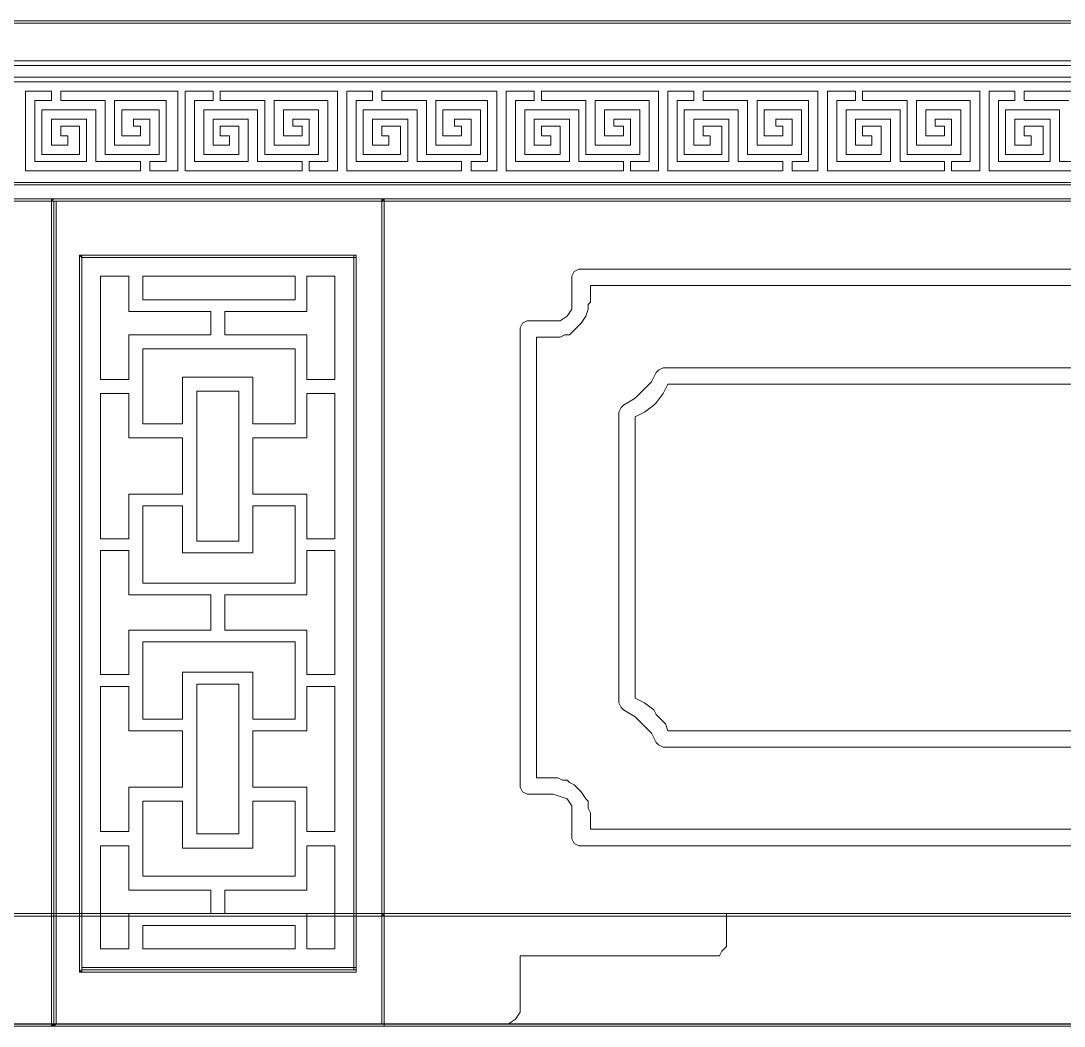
# Model space of a CAD drawing. Extents: x -66030 to 95157, y -13132 to 45879.
# Drawn here: x 51747 to 53485, y 24419 to 26094 of the extents above; entities that cross this region are included whole.
import ezdxf

# ---------------------------------------------------------------- set-up
doc = ezdxf.new("R2010")
doc.units = 0
doc.header["$LTSCALE"] = 100
doc.header["$MEASUREMENT"] = 0
doc.layers.get('0').update_dxf_attribs({"linetype": 'CONTINUOUS'})
doc.layers.add('3', color=11, linetype='CONTINUOUS')

msp = doc.modelspace()

# ---------------------------------------------------------------- linework, layer by layer
at = {"lineweight": 0}
for points in [[(50606.7, 26094.3), (50610.6, 26090.4), (56293.8, 26090.4), (56293.8, 26094.3), (50610.6, 26094.3), (50606.7, 26094.3), (50610.6, 26094.3), (50606.7, 26094.3), (50606.7, 26094.3)], [(50606.7, 26024), (50610.6, 26020.1), (56293.8, 26020.1), (56293.8, 26027.9), (50610.6, 26027.9), (50606.7, 26024), (50610.6, 26027.9), (50606.7, 26027.9), (50606.7, 26024)], [(50606.7, 26024), (50610.6, 26020.1), (56293.8, 26020.1), (56293.8, 26027.9), (50610.6, 26027.9), (50606.7, 26024), (50610.6, 26027.9), (50606.7, 26027.9), (50606.7, 26024)], [(56297.7, 26024), (56293.8, 26027.9), (50610.6, 26027.9), (50610.6, 26020.1), (56293.8, 26020.1), (56297.7, 26024), (56293.8, 26020.1), (56297.7, 26020.1), (56297.7, 26024)], [(56297.7, 25996.7), (56293.8, 26000.6), (50610.6, 26000.6), (50610.6, 25992.8), (56293.8, 25992.8), (56297.7, 25996.7), (56293.8, 25992.8), (56297.7, 25992.8), (56297.7, 25996.7)], [(51946.4, 25844.3), (51946.4, 25852.2), (51946.4, 25860), (51946.4, 25860), (51946.4, 25860), (51911.3, 25860), (51872.2, 25860), (51872.2, 25902.9), (51872.2, 25945.9), (51829.3, 25945.9), (51782.4, 25945.9), (51782.4, 25906.8), (51782.4, 25871.7), (51813.6, 25871.7), (51844.9, 25871.7), (51844.9, 25895.1), (51844.9, 25918.6), (51829.3, 25918.6), (51813.6, 25918.6), (51813.6, 25910.7), (51813.6, 25902.9), (51821.4, 25902.9), (51825.4, 25902.9), (51825.4, 25895.1), (51825.4, 25887.3), (51813.6, 25887.3), (51798, 25887.3), (51798, 25910.7), (51798, 25930.3), (51829.3, 25930.3), (51856.6, 25930.3), (51856.6, 25895.1), (51856.6, 25860), (51813.6, 25860), (51770.7, 25860), (51770.7, 25910.7), (51770.7, 25961.5), (51782.4, 25961.5), (51798, 25961.5), (51798, 25969.3), (51798, 25977.1), (51774.6, 25977.1), (51755, 25977.1), (51755, 25942), (51755, 25910.7), (51755, 25875.6), (51755, 25844.3), (51801.9, 25844.3), (51848.8, 25844.3), (51899.6, 25844.3), (51946.4, 25844.3)], [(51962.1, 25860), (51962.1, 25852.2), (51962.1, 25844.3), (51985.5, 25844.3), (52008.9, 25844.3), (52008.9, 25875.6), (52008.9, 25910.7), (52008.9, 25942), (52008.9, 25977.1), (51958.2, 25977.1), (51911.3, 25977.1), (51860.5, 25977.1), (51813.6, 25977.1), (51813.6, 25969.3), (51813.6, 25961.5), (51848.8, 25961.5), (51887.8, 25961.5), (51887.8, 25914.7), (51887.8, 25871.7), (51930.8, 25871.7), (51977.7, 25871.7), (51977.7, 25906.8), (51977.7, 25945.9), (51946.4, 25945.9), (51915.2, 25945.9), (51915.2, 25922.5), (51915.2, 25902.9), (51930.8, 25902.9), (51946.4, 25902.9), (51946.4, 25910.7), (51946.4, 25918.6), (51938.6, 25918.6), (51934.7, 25918.6), (51934.7, 25922.5), (51934.7, 25930.3), (51946.4, 25930.3), (51962.1, 25930.3), (51962.1, 25910.7), (51962.1, 25887.3), (51930.8, 25887.3), (51903.5, 25887.3), (51903.5, 25922.5), (51903.5, 25961.5), (51946.4, 25961.5), (51989.4, 25961.5), (51989.4, 25910.7), (51989.4, 25860), (51977.7, 25860), (51962.1, 25860)], [(52215.9, 25844.3), (52215.9, 25852.2), (52215.9, 25860), (52215.9, 25860), (52215.9, 25860), (52176.9, 25860), (52141.7, 25860), (52141.7, 25902.9), (52141.7, 25945.9), (52094.9, 25945.9), (52051.9, 25945.9), (52051.9, 25906.8), (52051.9, 25871.7), (52083.1, 25871.7), (52110.5, 25871.7), (52110.5, 25895.1), (52110.5, 25918.6), (52094.9, 25918.6), (52079.2, 25918.6), (52079.2, 25910.7), (52079.2, 25902.9), (52087.1, 25902.9), (52094.9, 25902.9), (52094.9, 25895.1), (52094.9, 25887.3), (52079.2, 25887.3), (52067.5, 25887.3), (52067.5, 25910.7), (52067.5, 25930.3), (52094.9, 25930.3), (52126.1, 25930.3), (52126.1, 25895.1), (52126.1, 25860), (52083.1, 25860), (52036.3, 25860), (52036.3, 25910.7), (52036.3, 25961.5), (52051.9, 25961.5), (52067.5, 25961.5), (52067.5, 25969.3), (52067.5, 25977.1), (52044.1, 25977.1), (52020.7, 25977.1), (52020.7, 25942), (52020.7, 25910.7), (52020.7, 25875.6), (52020.7, 25844.3), (52067.5, 25844.3), (52118.3, 25844.3), (52165.2, 25844.3), (52215.9, 25844.3)], [(52227.7, 25860), (52227.7, 25852.2), (52227.7, 25844.3), (52251.1, 25844.3), (52274.5, 25844.3), (52274.5, 25875.6), (52274.5, 25910.7), (52274.5, 25942), (52274.5, 25977.1), (52227.7, 25977.1), (52176.9, 25977.1), (52130, 25977.1), (52079.2, 25977.1), (52079.2, 25969.3), (52079.2, 25961.5), (52118.3, 25961.5), (52153.5, 25961.5), (52153.5, 25914.7), (52153.5, 25871.7), (52200.3, 25871.7), (52243.3, 25871.7), (52243.3, 25906.8), (52243.3, 25945.9), (52215.9, 25945.9), (52184.7, 25945.9), (52184.7, 25922.5), (52184.7, 25902.9), (52200.3, 25902.9), (52215.9, 25902.9), (52215.9, 25910.7), (52215.9, 25918.6), (52208.1, 25918.6), (52200.3, 25918.6), (52200.3, 25922.5), (52200.3, 25930.3), (52215.9, 25930.3), (52227.7, 25930.3), (52227.7, 25910.7), (52227.7, 25887.3), (52200.3, 25887.3), (52169.1, 25887.3), (52169.1, 25922.5), (52169.1, 25961.5), (52215.9, 25961.5), (52258.9, 25961.5), (52258.9, 25910.7), (52258.9, 25860), (52243.3, 25860), (52227.7, 25860)], [(52481.6, 25844.3), (52481.6, 25852.2), (52481.6, 25860), (52481.6, 25860), (52481.6, 25860), (52446.4, 25860), (52407.3, 25860), (52407.3, 25902.9), (52407.3, 25945.9), (52364.4, 25945.9), (52317.5, 25945.9), (52317.5, 25906.8), (52317.5, 25871.7), (52348.8, 25871.7), (52380, 25871.7), (52380, 25895.1), (52380, 25918.6), (52364.4, 25918.6), (52348.8, 25918.6), (52348.8, 25910.7), (52348.8, 25902.9), (52356.6, 25902.9), (52360.5, 25902.9), (52360.5, 25895.1), (52360.5, 25887.3), (52348.8, 25887.3), (52333.1, 25887.3), (52333.1, 25910.7), (52333.1, 25930.3), (52364.4, 25930.3), (52391.7, 25930.3), (52391.7, 25895.1), (52391.7, 25860), (52348.8, 25860), (52305.8, 25860), (52305.8, 25910.7), (52305.8, 25961.5), (52317.5, 25961.5), (52333.1, 25961.5), (52333.1, 25969.3), (52333.1, 25977.1), (52309.7, 25977.1), (52290.2, 25977.1), (52290.2, 25942), (52290.2, 25910.7), (52290.2, 25875.6), (52290.2, 25844.3), (52337, 25844.3), (52383.9, 25844.3), (52434.7, 25844.3), (52481.6, 25844.3)], [(52497.2, 25860), (52497.2, 25852.2), (52497.2, 25844.3), (52520.6, 25844.3), (52540.1, 25844.3), (52540.1, 25875.6), (52540.1, 25910.7), (52540.1, 25942), (52540.1, 25977.1), (52493.3, 25977.1), (52446.4, 25977.1), (52395.6, 25977.1), (52348.8, 25977.1), (52348.8, 25969.3), (52348.8, 25961.5), (52383.9, 25961.5), (52423, 25961.5), (52423, 25914.7), (52423, 25871.7), (52465.9, 25871.7), (52512.8, 25871.7), (52512.8, 25906.8), (52512.8, 25945.9), (52481.6, 25945.9), (52450.3, 25945.9), (52450.3, 25922.5), (52450.3, 25902.9), (52465.9, 25902.9), (52481.6, 25902.9), (52481.6, 25910.7), (52481.6, 25918.6), (52473.7, 25918.6), (52469.8, 25918.6), (52469.8, 25922.5), (52469.8, 25930.3), (52481.6, 25930.3), (52497.2, 25930.3), (52497.2, 25910.7), (52497.2, 25887.3), (52465.9, 25887.3), (52438.6, 25887.3), (52438.6, 25922.5), (52438.6, 25961.5), (52481.6, 25961.5), (52524.5, 25961.5), (52524.5, 25910.7), (52524.5, 25860), (52512.8, 25860), (52497.2, 25860)], [(52751.1, 25844.3), (52751.1, 25852.2), (52751.1, 25860), (52751.1, 25860), (52751.1, 25860), (52712, 25860), (52676.9, 25860), (52676.9, 25902.9), (52676.9, 25945.9), (52630, 25945.9), (52587, 25945.9), (52587, 25906.8), (52587, 25871.7), (52618.3, 25871.7), (52645.6, 25871.7), (52645.6, 25895.1), (52645.6, 25918.6), (52630, 25918.6), (52614.4, 25918.6), (52614.4, 25910.7), (52614.4, 25902.9), (52622.2, 25902.9), (52630, 25902.9), (52630, 25895.1), (52630, 25887.3), (52614.4, 25887.3), (52602.6, 25887.3), (52602.6, 25910.7), (52602.6, 25930.3), (52630, 25930.3), (52661.2, 25930.3), (52661.2, 25895.1), (52661.2, 25860), (52618.3, 25860), (52571.4, 25860), (52571.4, 25910.7), (52571.4, 25961.5), (52587, 25961.5), (52602.6, 25961.5), (52602.6, 25969.3), (52602.6, 25977.1), (52579.2, 25977.1), (52555.8, 25977.1), (52555.8, 25942), (52555.8, 25910.7), (52555.8, 25875.6), (52555.8, 25844.3), (52602.6, 25844.3), (52653.4, 25844.3), (52700.3, 25844.3), (52751.1, 25844.3)], [(52762.8, 25860), (52762.8, 25852.2), (52762.8, 25844.3), (52786.2, 25844.3), (52809.7, 25844.3), (52809.7, 25875.6), (52809.7, 25910.7), (52809.7, 25942), (52809.7, 25977.1), (52762.8, 25977.1), (52712, 25977.1), (52665.1, 25977.1), (52614.4, 25977.1), (52614.4, 25969.3), (52614.4, 25961.5), (52653.4, 25961.5), (52688.6, 25961.5), (52688.6, 25914.7), (52688.6, 25871.7), (52735.4, 25871.7), (52778.4, 25871.7), (52778.4, 25906.8), (52778.4, 25945.9), (52747.2, 25945.9), (52719.8, 25945.9), (52719.8, 25922.5), (52719.8, 25902.9), (52735.4, 25902.9), (52751.1, 25902.9), (52751.1, 25910.7), (52751.1, 25918.6), (52743.3, 25918.6), (52735.4, 25918.6), (52735.4, 25922.5), (52735.4, 25930.3), (52751.1, 25930.3), (52762.8, 25930.3), (52762.8, 25910.7), (52762.8, 25887.3), (52735.4, 25887.3), (52704.2, 25887.3), (52704.2, 25922.5), (52704.2, 25961.5), (52747.2, 25961.5), (52794, 25961.5), (52794, 25910.7), (52794, 25860), (52778.4, 25860), (52762.8, 25860)], [(53016.7, 25844.3), (53016.7, 25852.2), (53016.7, 25860), (53016.7, 25860), (53016.7, 25860), (52981.5, 25860), (52942.5, 25860), (52942.5, 25902.9), (52942.5, 25945.9), (52899.5, 25945.9), (52852.6, 25945.9), (52852.6, 25906.8), (52852.6, 25871.7), (52883.9, 25871.7), (52915.1, 25871.7), (52915.1, 25895.1), (52915.1, 25918.6), (52899.5, 25918.6), (52883.9, 25918.6), (52883.9, 25910.7), (52883.9, 25902.9), (52891.7, 25902.9), (52895.6, 25902.9), (52895.6, 25895.1), (52895.6, 25887.3), (52883.9, 25887.3), (52868.2, 25887.3), (52868.2, 25910.7), (52868.2, 25930.3), (52899.5, 25930.3), (52926.8, 25930.3), (52926.8, 25895.1), (52926.8, 25860), (52883.9, 25860), (52840.9, 25860), (52840.9, 25910.7), (52840.9, 25961.5), (52852.6, 25961.5), (52868.2, 25961.5), (52868.2, 25969.3), (52868.2, 25977.1), (52844.8, 25977.1), (52825.3, 25977.1), (52825.3, 25942), (52825.3, 25910.7), (52825.3, 25875.6), (52825.3, 25844.3), (52872.2, 25844.3), (52919, 25844.3), (52969.8, 25844.3), (53016.7, 25844.3)], [(53032.3, 25860), (53032.3, 25852.2), (53032.3, 25844.3), (53055.7, 25844.3), (53075.3, 25844.3), (53075.3, 25875.6), (53075.3, 25910.7), (53075.3, 25942), (53075.3, 25977.1), (53028.4, 25977.1), (52981.5, 25977.1), (52930.7, 25977.1), (52883.9, 25977.1), (52883.9, 25969.3), (52883.9, 25961.5), (52919, 25961.5), (52958.1, 25961.5), (52958.1, 25914.7), (52958.1, 25871.7), (53001, 25871.7), (53047.9, 25871.7), (53047.9, 25906.8), (53047.9, 25945.9), (53016.7, 25945.9), (52985.4, 25945.9), (52985.4, 25922.5), (52985.4, 25902.9), (53001, 25902.9), (53016.7, 25902.9), (53016.7, 25910.7), (53016.7, 25918.6), (53008.9, 25918.6), (53005, 25918.6), (53005, 25922.5), (53005, 25930.3), (53016.7, 25930.3), (53032.3, 25930.3), (53032.3, 25910.7), (53032.3, 25887.3), (53001, 25887.3), (52973.7, 25887.3), (52973.7, 25922.5), (52973.7, 25961.5), (53016.7, 25961.5), (53059.6, 25961.5), (53059.6, 25910.7), (53059.6, 25860), (53047.9, 25860), (53032.3, 25860)], [(53286.2, 25844.3), (53286.2, 25852.2), (53286.2, 25860), (53286.2, 25860), (53286.2, 25860), (53247.1, 25860), (53212, 25860), (53212, 25902.9), (53212, 25945.9), (53165.1, 25945.9), (53122.1, 25945.9), (53122.1, 25906.8), (53122.1, 25871.7), (53153.4, 25871.7), (53180.7, 25871.7), (53180.7, 25895.1), (53180.7, 25918.6), (53165.1, 25918.6), (53149.5, 25918.6), (53149.5, 25910.7), (53149.5, 25902.9), (53157.3, 25902.9), (53165.1, 25902.9), (53165.1, 25895.1), (53165.1, 25887.3), (53149.5, 25887.3), (53137.8, 25887.3), (53137.8, 25910.7), (53137.8, 25930.3), (53165.1, 25930.3), (53196.3, 25930.3), (53196.3, 25895.1), (53196.3, 25860), (53153.4, 25860), (53106.5, 25860), (53106.5, 25910.7), (53106.5, 25961.5), (53122.1, 25961.5), (53137.8, 25961.5), (53137.8, 25969.3), (53137.8, 25977.1), (53114.3, 25977.1), (53090.9, 25977.1), (53090.9, 25942), (53090.9, 25910.7), (53090.9, 25875.6), (53090.9, 25844.3), (53137.8, 25844.3), (53188.5, 25844.3), (53235.4, 25844.3), (53286.2, 25844.3)], [(53297.9, 25860), (53297.9, 25852.2), (53297.9, 25844.3), (53321.3, 25844.3), (53344.8, 25844.3), (53344.8, 25875.6), (53344.8, 25910.7), (53344.8, 25942), (53344.8, 25977.1), (53297.9, 25977.1), (53247.1, 25977.1), (53200.3, 25977.1), (53149.5, 25977.1), (53149.5, 25969.3), (53149.5, 25961.5), (53188.5, 25961.5), (53223.7, 25961.5), (53223.7, 25914.7), (53223.7, 25871.7), (53270.6, 25871.7), (53313.5, 25871.7), (53313.5, 25906.8), (53313.5, 25945.9), (53282.3, 25945.9), (53254.9, 25945.9), (53254.9, 25922.5), (53254.9, 25902.9), (53270.6, 25902.9), (53286.2, 25902.9), (53286.2, 25910.7), (53286.2, 25918.6), (53278.4, 25918.6), (53270.6, 25918.6), (53270.6, 25922.5), (53270.6, 25930.3), (53286.2, 25930.3), (53297.9, 25930.3), (53297.9, 25910.7), (53297.9, 25887.3), (53270.6, 25887.3), (53239.3, 25887.3), (53239.3, 25922.5), (53239.3, 25961.5), (53282.3, 25961.5), (53329.1, 25961.5), (53329.1, 25910.7), (53329.1, 25860), (53313.5, 25860), (53297.9, 25860)], [(50606.7, 25820.9), (50610.6, 25820.9), (56293.8, 25820.9), (56293.8, 25824.8), (50610.6, 25824.8), (50606.7, 25820.9), (50610.6, 25824.8), (50606.7, 25824.8), (50606.7, 25820.9)], [(50606.7, 25793.6), (50610.6, 25793.6), (56293.8, 25793.6), (56293.8, 25797.5), (50610.6, 25797.5), (50606.7, 25793.6), (50610.6, 25797.5), (50606.7, 25797.5), (50606.7, 25793.6)], [(56297.7, 25793.6), (56293.8, 25797.5), (50610.6, 25797.5), (50610.6, 25793.6), (56293.8, 25793.6), (56297.7, 25793.6), (56293.8, 25793.6), (56297.7, 25793.6), (56297.7, 25793.6)], [(56297.7, 25793.6), (56293.8, 25797.5), (50610.6, 25797.5), (50610.6, 25793.6), (56293.8, 25793.6), (56297.7, 25793.6), (56293.8, 25793.6), (56297.7, 25793.6), (56297.7, 25793.6)], [(51798, 25793.6), (51801.9, 25793.6), (52352.7, 25793.6), (52352.7, 25797.5), (51801.9, 25797.5), (51798, 25793.6), (51801.9, 25797.5), (51798, 25797.5), (51798, 25793.6)], [(52352.7, 25797.5), (52348.8, 25793.6), (52348.8, 24422.6), (52352.7, 24422.6), (52352.7, 25793.6), (52352.7, 25797.5), (52352.7, 25793.6), (52352.7, 25797.5), (52352.7, 25797.5)], [(52348.8, 25793.6), (52352.7, 25793.6), (54891.5, 25793.6), (54891.5, 25797.5), (52352.7, 25797.5), (52348.8, 25793.6), (52352.7, 25797.5), (52348.8, 25797.5), (52348.8, 25793.6)], [(51801.9, 24418.7), (51805.8, 24422.6), (51805.8, 25793.6), (51798, 25793.6), (51798, 24422.6), (51801.9, 24418.7), (51798, 24422.6), (51798, 24418.7), (51801.9, 24418.7)], [(51801.9, 24422.6), (52352.7, 24422.6), (52352.7, 25793.6), (51801.9, 25793.6), (51801.9, 24422.6)], [(52352.7, 24602.2), (52352.7, 24606.2), (52352.7, 25793.6), (52348.8, 25793.6), (52348.8, 24606.2), (52352.7, 24602.2), (52348.8, 24606.2), (52348.8, 24602.2), (52352.7, 24602.2)], [(51844.9, 25703.7), (51848.8, 25699.8), (52305.8, 25699.8), (52305.8, 25703.7), (51848.8, 25703.7), (51844.9, 25703.7), (51848.8, 25703.7), (51844.9, 25703.7), (51844.9, 25703.7)], [(51848.8, 24508.5), (51848.8, 24512.4), (51848.8, 25703.7), (51844.9, 25703.7), (51844.9, 24512.4), (51848.8, 24508.5), (51844.9, 24512.4), (51844.9, 24508.5), (51848.8, 24508.5)], [(52305.8, 25703.7), (51848.8, 25703.7), (51848.8, 24512.4), (52305.8, 24512.4), (52305.8, 25703.7)], [(52305.8, 25703.7), (52301.9, 25703.7), (52301.9, 24512.4), (52305.8, 24512.4), (52305.8, 25703.7), (52305.8, 25703.7), (52305.8, 25703.7), (52305.8, 25703.7), (52305.8, 25703.7)], [(51926.9, 25668.6), (51880, 25668.6), (51880, 25496.7), (51926.9, 25496.7), (51926.9, 25570.9), (52063.6, 25570.9), (52063.6, 25610), (51926.9, 25610), (51926.9, 25668.6)], [(52204.2, 25668.6), (51950.3, 25668.6), (51950.3, 25629.5), (52204.2, 25629.5), (52204.2, 25668.6)], [(52270.6, 25668.6), (52223.8, 25668.6), (52223.8, 25610), (52087.1, 25610), (52087.1, 25570.9), (52223.8, 25570.9), (52223.8, 25496.7), (52270.6, 25496.7), (52270.6, 25668.6)], [(52133.9, 25422.5), (52133.9, 25500.6), (52016.7, 25500.6), (52016.7, 25422.5), (51950.3, 25422.5), (51950.3, 25547.5), (52204.2, 25547.5), (52204.2, 25422.5), (52133.9, 25422.5)], [(51880, 25473.3), (51880, 25231.1), (51926.9, 25231.1), (51926.9, 25305.3), (52016.7, 25305.3), (52016.7, 25399.1), (51926.9, 25399.1), (51926.9, 25473.3), (51880, 25473.3)], [(52040.2, 25227.2), (52110.5, 25227.2), (52110.5, 25477.2), (52040.2, 25477.2), (52040.2, 25227.2)], [(52270.6, 25231.1), (52270.6, 25473.3), (52223.8, 25473.3), (52223.8, 25399.1), (52133.9, 25399.1), (52133.9, 25305.3), (52223.8, 25305.3), (52223.8, 25231.1), (52270.6, 25231.1)], [(52016.7, 25207.7), (52133.9, 25207.7), (52133.9, 25285.8), (52204.2, 25285.8), (52204.2, 25156.9), (51950.3, 25156.9), (51950.3, 25285.8), (52016.7, 25285.8), (52016.7, 25207.7)], [(51880, 25211.6), (51880, 25004.6), (51926.9, 25004.6), (51926.9, 25078.8), (52063.6, 25078.8), (52063.6, 25137.4), (51926.9, 25137.4), (51926.9, 25211.6), (51880, 25211.6)], [(52270.6, 25004.6), (52270.6, 25211.6), (52223.8, 25211.6), (52223.8, 25137.4), (52087.1, 25137.4), (52087.1, 25078.8), (52223.8, 25078.8), (52223.8, 25004.6), (52270.6, 25004.6)], [(52133.9, 24930.3), (52133.9, 25008.5), (52016.7, 25008.5), (52016.7, 24930.3), (51950.3, 24930.3), (51950.3, 25059.2), (52204.2, 25059.2), (52204.2, 24930.3), (52133.9, 24930.3)], [(51880, 24985), (51880, 24742.9), (51926.9, 24742.9), (51926.9, 24817.1), (52016.7, 24817.1), (52016.7, 24910.8), (51926.9, 24910.8), (51926.9, 24985), (51880, 24985)], [(52040.2, 24739), (52110.5, 24739), (52110.5, 24988.9), (52040.2, 24988.9), (52040.2, 24739)], [(52270.6, 24742.9), (52270.6, 24985), (52223.8, 24985), (52223.8, 24910.8), (52133.9, 24910.8), (52133.9, 24817.1), (52223.8, 24817.1), (52223.8, 24742.9), (52270.6, 24742.9)], [(52016.7, 24715.5), (52133.9, 24715.5), (52133.9, 24793.6), (52204.2, 24793.6), (52204.2, 24668.7), (51950.3, 24668.7), (51950.3, 24793.6), (52016.7, 24793.6), (52016.7, 24715.5)], [(51880, 24719.4), (51880, 24547.6), (51926.9, 24547.6), (51926.9, 24606.2), (52063.6, 24606.2), (52063.6, 24645.2), (51926.9, 24645.2), (51926.9, 24719.4), (51880, 24719.4)], [(52223.8, 24547.6), (52270.6, 24547.6), (52270.6, 24719.4), (52223.8, 24719.4), (52223.8, 24645.2), (52087.1, 24645.2), (52087.1, 24606.2), (52223.8, 24606.2), (52223.8, 24547.6)], [(50606.7, 24606.2), (50610.6, 24602.2), (56293.8, 24602.2), (56293.8, 24606.2), (50610.6, 24606.2), (50606.7, 24606.2), (50610.6, 24606.2), (50606.7, 24606.2), (50606.7, 24606.2)], [(56297.7, 24606.2), (56293.8, 24606.2), (50610.6, 24606.2), (50610.6, 24602.2), (56293.8, 24602.2), (56297.7, 24606.2), (56293.8, 24602.2), (56297.7, 24602.2), (56297.7, 24606.2)], [(51251.2, 24535.8), (51571.5, 24535.8), (51571.5, 24453.8), (51575.4, 24442.1), (51583.2, 24430.4), (51594.9, 24422.6), (51606.6, 24422.6), (51801.9, 24422.6), (51801.9, 24606.2), (51227.7, 24606.2), (51227.7, 24559.3), (51231.6, 24551.5), (51235.6, 24543.7), (51243.4, 24535.8), (51251.2, 24535.8)], [(54895.4, 24606.2), (54891.5, 24606.2), (52352.7, 24606.2), (52352.7, 24602.2), (54891.5, 24602.2), (54895.4, 24606.2), (54891.5, 24602.2), (54895.4, 24602.2), (54895.4, 24606.2)], [(52899.5, 24535.8), (52579.2, 24535.8), (52579.2, 24453.8), (52579.2, 24442.1), (52571.4, 24430.4), (52559.7, 24422.6), (52544, 24422.6), (52352.7, 24422.6), (52352.7, 24606.2), (52922.9, 24606.2), (52922.9, 24559.3), (52922.9, 24551.5), (52915.1, 24543.7), (52911.2, 24535.8), (52899.5, 24535.8)], [(51950.3, 24547.6), (52204.2, 24547.6), (52204.2, 24586.6), (51950.3, 24586.6), (51950.3, 24547.6)], [(52305.8, 24512.4), (52305.8, 24516.3), (51848.8, 24516.3), (51848.8, 24508.5), (52305.8, 24508.5), (52305.8, 24512.4), (52305.8, 24508.5), (52305.8, 24508.5), (52305.8, 24512.4)], [(56297.7, 24422.6), (56293.8, 24422.6), (50610.6, 24422.6), (50610.6, 24418.7), (56293.8, 24418.7), (56297.7, 24422.6), (56293.8, 24418.7), (56297.7, 24418.7), (56297.7, 24422.6)], [(52352.7, 24422.6), (52352.7, 24422.6), (51801.9, 24422.6), (51801.9, 24418.7), (52352.7, 24418.7), (52352.7, 24422.6), (52352.7, 24418.7), (52352.7, 24418.7), (52352.7, 24422.6)]]:
    msp.add_lwpolyline(points, close=True, dxfattribs=at)
for points in [[(51680.8, 25992.8), (51747.2, 25992.8), (51747.2, 25992.8), (51747.2, 25992.8), (51813.6, 25992.8), (51880, 25992.8), (51946.4, 25992.8), (52012.8, 25992.8), (52012.8, 25992.8), (52012.8, 25992.8), (52083.1, 25992.8), (52149.5, 25992.8), (52215.9, 25992.8), (52282.4, 25992.8), (52282.4, 25992.8), (52282.4, 25992.8), (52348.8, 25992.8), (52415.2, 25992.8), (52481.6, 25992.8), (52548, 25992.8), (52548, 25992.8), (52548, 25992.8), (52614.4, 25992.8), (52684.7, 25992.8), (52751.1, 25992.8), (52817.5, 25992.8), (52817.5, 25992.8), (52817.5, 25992.8), (52883.9, 25992.8), (52950.3, 25992.8), (53016.7, 25992.8), (53083.1, 25992.8), (53083.1, 25992.8), (53083.1, 25992.8), (53149.5, 25992.8), (53219.8, 25992.8), (53286.2, 25992.8), (53352.6, 25992.8), (53352.6, 25992.8), (53352.6, 25992.8), (53419, 25992.8), (53485.4, 25992.8), (53551.8, 25992.8)], [(53516.6, 25860), (53477.6, 25860), (53477.6, 25902.9), (53477.6, 25945.9), (53434.6, 25945.9), (53387.7, 25945.9), (53387.7, 25906.8), (53387.7, 25871.7), (53419, 25871.7), (53450.2, 25871.7), (53450.2, 25895.1), (53450.2, 25918.6), (53434.6, 25918.6), (53419, 25918.6), (53419, 25910.7), (53419, 25902.9), (53426.8, 25902.9), (53430.7, 25902.9), (53430.7, 25895.1), (53430.7, 25887.3), (53419, 25887.3), (53403.4, 25887.3), (53403.4, 25910.7), (53403.4, 25930.3), (53434.6, 25930.3), (53462, 25930.3), (53462, 25895.1), (53462, 25860), (53419, 25860), (53376, 25860), (53376, 25910.7), (53376, 25961.5), (53387.7, 25961.5), (53403.4, 25961.5), (53403.4, 25969.3), (53403.4, 25977.1), (53379.9, 25977.1), (53360.4, 25977.1), (53360.4, 25942), (53360.4, 25910.7), (53360.4, 25875.6), (53360.4, 25844.3), (53407.3, 25844.3), (53454.1, 25844.3), (53504.9, 25844.3)], [(53516.6, 25977.1), (53465.9, 25977.1), (53419, 25977.1), (53419, 25969.3), (53419, 25961.5), (53454.1, 25961.5), (53493.2, 25961.5)], [(53551.8, 25824.8), (53485.4, 25824.8), (53419, 25824.8), (53352.6, 25824.8), (53352.6, 25824.8), (53352.6, 25824.8), (53286.2, 25824.8), (53219.8, 25824.8), (53149.5, 25824.8), (53083.1, 25824.8), (53083.1, 25824.8), (53083.1, 25824.8), (53016.7, 25824.8), (52950.3, 25824.8), (52883.9, 25824.8), (52817.5, 25824.8), (52817.5, 25824.8), (52817.5, 25824.8), (52751.1, 25824.8), (52684.7, 25824.8), (52614.4, 25824.8), (52548, 25824.8), (52548, 25824.8), (52548, 25824.8), (52481.6, 25824.8), (52415.2, 25824.8), (52348.8, 25824.8), (52282.4, 25824.8), (52282.4, 25824.8), (52282.4, 25824.8), (52215.9, 25824.8), (52149.5, 25824.8), (52083.1, 25824.8), (52012.8, 25824.8), (52012.8, 25824.8), (52012.8, 25824.8), (51946.4, 25824.8), (51880, 25824.8), (51813.6, 25824.8), (51747.2, 25824.8), (51747.2, 25824.8), (51747.2, 25824.8), (51680.8, 25824.8)], [(54563.4, 24719.4), (52676.9, 24719.4), (52676.9, 24719.4), (52669, 24723.3), (52665.1, 24731.1), (52665.1, 24770.2), (52665.1, 24770.2), (52665.1, 24785.8), (52657.3, 24797.5), (52645.6, 24801.5), (52633.9, 24805.4), (52590.9, 24805.4), (52583.1, 24809.3), (52579.2, 24817.1), (52579.2, 25582.6), (52583.1, 25590.5), (52590.9, 25594.4), (52633.9, 25594.4), (52645.6, 25594.4), (52657.3, 25602.2), (52665.1, 25613.9), (52665.1, 25629.5), (52665.1, 25629.5), (52665.1, 25668.6), (52669, 25676.4), (52676.9, 25680.3), (52676.9, 25680.3), (52676.9, 25680.3), (54563.4, 25680.3)], [(54547.8, 24746.8), (52696.4, 24746.8), (52696.4, 24774.1), (52692.5, 24781.9), (52692.5, 24793.6), (52688.6, 24797.5), (52680.8, 24809.3), (52672.9, 24817.1), (52669, 24821), (52669, 24821), (52661.2, 24824.9), (52657.3, 24828.8), (52657.3, 24828.8), (52649.5, 24828.8), (52641.7, 24832.7), (52633.9, 24832.7), (52606.5, 24832.7), (52606.5, 25567), (52637.8, 25567), (52645.6, 25567), (52653.4, 25570.9), (52661.2, 25570.9), (52669, 25578.7), (52676.9, 25586.6), (52680.8, 25590.5), (52688.6, 25602.2), (52692.5, 25613.9), (52692.5, 25621.7), (52696.4, 25625.6), (52696.4, 25653), (54547.8, 25653)], [(54426.7, 25516.2), (52817.5, 25516.2), (52809.7, 25512.3), (52805.7, 25508.4), (52797.9, 25492.8), (52782.3, 25477.2), (52770.6, 25465.5), (52751.1, 25453.7), (52747.2, 25449.8), (52743.3, 25442), (52743.3, 25442), (52743.3, 25442), (52743.3, 24957.7), (52743.3, 24957.7), (52743.3, 24957.7), (52747.2, 24949.9), (52751.1, 24946), (52751.1, 24946), (52770.6, 24934.3), (52782.3, 24922.5), (52797.9, 24906.9), (52805.7, 24891.3), (52809.7, 24887.4), (52817.5, 24883.5), (54426.7, 24883.5)], [(54415, 25488.9), (52825.3, 25488.9), (52817.5, 25473.3), (52805.7, 25457.7), (52801.8, 25453.7), (52786.2, 25442), (52770.6, 25434.2), (52770.6, 24965.5), (52786.2, 24957.7), (52801.8, 24946), (52805.7, 24938.2), (52813.6, 24930.3), (52813.6, 24930.3), (52821.4, 24922.5), (52825.3, 24910.8), (54415, 24910.8)]]:
    msp.add_lwpolyline(points, dxfattribs=at)
at = {"layer": '3'}
msp.add_line((-66009.4, 24422.6), (95156.9, 24422.6), dxfattribs=at)

doc.saveas('drawing.dxf')
